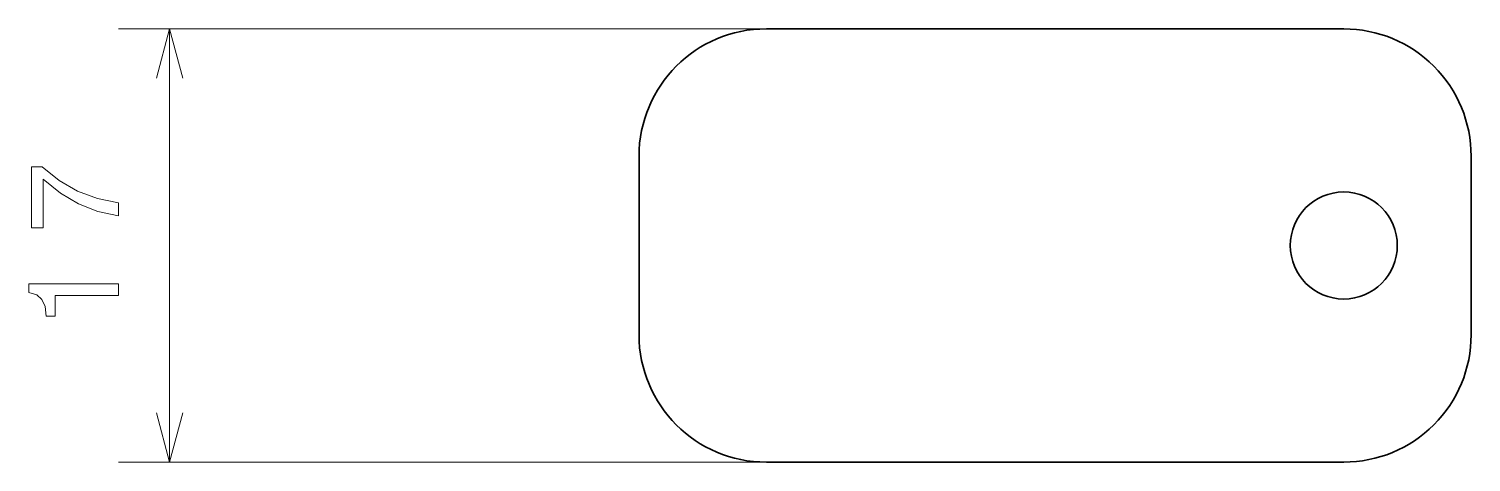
# Model space of a CAD drawing. Extents: x 115.2 to 171.8, y 97.4 to 114.4.
import ezdxf

# ---------------------------------------------------------------- set-up
doc = ezdxf.new("R2010")
doc.units = 0

msp = doc.modelspace()

# ---------------------------------------------------------------- linework, layer by layer
at = {"color": 7, "lineweight": 13}
for p, q in [((145.168106, 114.427505), (118.737938, 114.427505)), ((145.168106, 97.427505), (118.737938, 97.427505))]:
    msp.add_line(p, q, dxfattribs=at)
at = {"color": 7, "lineweight": 13, "ltscale": 0.425}
msp.add_line((120.737938, 97.427505), (120.737938, 114.427505), dxfattribs=at)
at = {"color": 7, "lineweight": 35, "ltscale": 0.075035}
for p, q in [((144.166687, 114.427505), (147.168106, 114.427505)), ((144.166687, 97.427505), (147.168106, 97.427505))]:
    msp.add_line(p, q, dxfattribs=at)
at = {"color": 7, "lineweight": 35, "ltscale": 0.411076}
for p, q in [((147.168106, 114.427505), (163.61116, 114.427505)), ((147.168106, 97.427505), (163.61116, 97.427505))]:
    msp.add_line(p, q, dxfattribs=at)
at = {"color": 7, "lineweight": 35, "ltscale": 0.080608}
for p, q in [((166.835495, 114.427505), (163.61116, 114.427505)), ((163.61116, 97.427505), (166.835495, 97.427505))]:
    msp.add_line(p, q, dxfattribs=at)
at = {"color": 7, "lineweight": 35, "ltscale": 0.175}
for p, q in [((139.166687, 102.427505), (139.166687, 109.427505)), ((171.835495, 102.427505), (171.835495, 109.427505))]:
    msp.add_line(p, q, dxfattribs=at)
at = {"color": 7, "lineweight": 13}
for points in [[(121.255577, 112.495651), (120.737938, 114.427505), (120.220299, 112.495651)], [(120.220299, 99.35936), (120.737938, 97.427505), (121.255577, 99.35936)]]:
    msp.add_lwpolyline(points, dxfattribs=at)
for points in [[(118.737938, 107.094505), (118.737938, 107.603874), (117.905807, 107.770302), (117.12915, 108.062805), (116.407967, 108.476357), (115.732178, 109.015976), (115.313583, 109.015976), (115.313583, 106.615402), (115.772522, 106.615402), (115.772522, 108.53183), (116.453354, 107.977074), (117.164452, 107.558487), (117.920937, 107.265976)], [(118.737938, 103.968719), (118.737938, 104.42765), (115.212723, 104.42765), (115.212723, 104.084709), (115.520355, 103.993935), (115.727127, 103.812378), (115.848167, 103.534996), (115.888519, 103.151711), (116.246582, 103.151711), (116.246582, 103.968719)]]:
    msp.add_lwpolyline(points, close=True, dxfattribs=at)
at = {"color": 7, "lineweight": 35}
msp.add_circle((166.835495, 105.927505), 2.1, dxfattribs=at)
for centre, start, end in [((144.166687, 109.427505), 90.000003, 179.999995), ((166.835495, 109.427505), 360, 90.000003), ((144.166687, 102.427505), 180.000005, 269.999997), ((166.835495, 102.427505), 269.999997, 360)]:
    msp.add_arc(centre, 5, start, end, dxfattribs=at)

doc.saveas('drawing.dxf')
